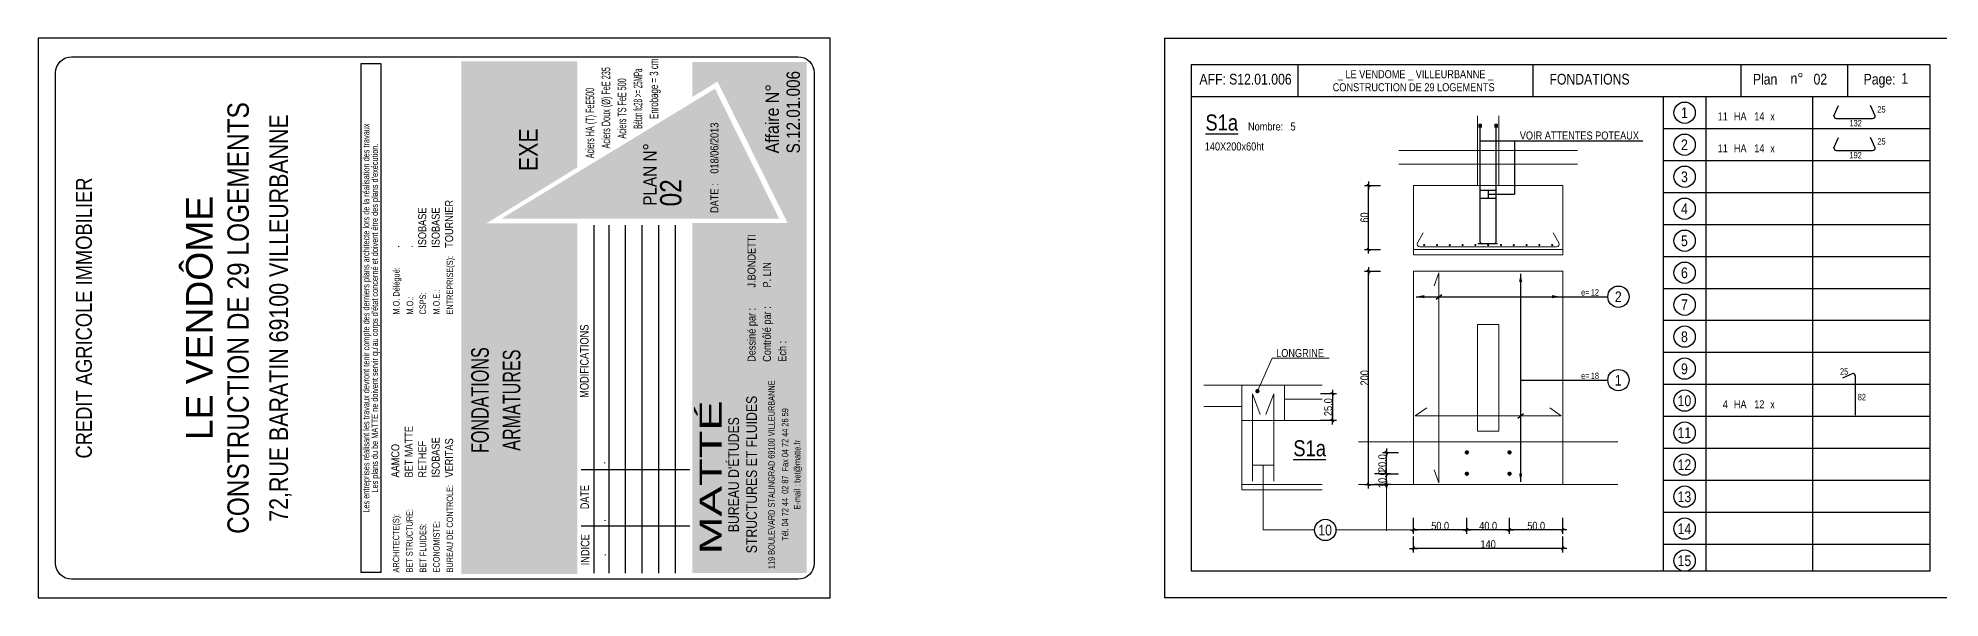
# Model space of a CAD drawing. Header units: centimetres. Extents: x 16433 to 114398, y -50094 to -12305.
# Drawn here: x 81126 to 84692, y -22312 to -21262 of the extents above; entities that cross this region are included whole.
import ezdxf
from ezdxf.enums import TextEntityAlignment as Align

# ---------------------------------------------------------------- set-up
doc = ezdxf.new("R2010")
doc.units = ezdxf.units.CM
doc.header["$LTSCALE"] = 0.5
doc.layers.get('DEFPOINTS').update_dxf_attribs({"linetype": 'CONTINUOUS'})
for name, color, linetype in [('01_cartouche', 7, 'CONTINUOUS'), ('01_cote_gen', 4, 'CONTINUOUS'), ('01_fenetres', 171, 'CONTINUOUS'), ('01_linteaux', 2, 'CONTINUOUS'), ('01_texte', 230, 'CONTINUOUS'), ('AA_COTES', 2, 'CONTINUOUS')]:
    doc.layers.add(name, color=color, linetype=linetype)
doc.layers.add('01_murs_coup', color=5, linetype='CONTINUOUS', lineweight=60)
doc.layers.add('01_sem', color=42, linetype='CONTINUOUS', lineweight=15)
doc.styles.add('ARIAL', font='arial.ttf')
doc.styles.add('arialstyle', font='ARIALN.TTF')
doc.styles.add('cartouche', font='ARIALN.TTF', dxfattribs={"width": 0.01})
doc.styles.add('cartouche1', font='ARIALN.TTF')
doc.styles.add('STYLE2', font='ARIALN.TTF')
doc.styles.add('stylemattecart', font='ARIALN.TTF')
doc.dimstyles.new('JB25', dxfattribs={"dimscale": 0.1, "dimtxt": 150, "dimasz": 15, "dimexe": 0.1, "dimexo": 0.1, "dimgap": 0.09, "dimtad": 1, "dimdec": 1, "dimlfac": 0.5, "dimdsep": 46, "dimtxsty": 'STYLE2', "dimblk1": 'BOND_G', "dimblk2": 'BOND_D', "dimsah": 1, "dimcen": 1.5, "dimdle": 0.01, "dimse1": 1, "dimse2": 1, "dimclrd": 4, "dimclre": 2, "dimclrt": 6, "dimazin": 2, "dimtfac": 2.333333, "dimtdec": 1, "dimtix": 1, "dimtmove": 2, "dimatfit": 3, "dimldrblk": 'BOND_G', "dimfxl": 1, "dimtolj": 1, "dimtzin": 0, "dimarcsym": 0})

# ---------------------------------------------------------------- blocks, each defined once
blk = doc.blocks.new('BOND_G')
at = {"layer": 'AA_COTES', "color": 0}
for p, q in [((5, 0), (-5, 0)), ((1.8, 1.8), (-1.8, -1.8)), ((0, -5), (0, 15))]:
    blk.add_line(p, q, dxfattribs=at)
blk = doc.blocks.new('BOND_D')
at = {"layer": 'AA_COTES', "color": 0}
for p, q in [((5, 0), (-5, 0)), ((-1.8, -1.8), (1.8, 1.8)), ((0, 5), (0, -15))]:
    blk.add_line(p, q, dxfattribs=at)
blk = doc.blocks.new('*D4391')
at = {"layer": '01_cote_gen', "color": 4, "linetype": 'Continuous', "lineweight": -2, "transparency": 16777216}
blk.add_line((83620.9, -22098.1), (83620.9, -21701.1), dxfattribs=at)
at = {"layer": 'DEFPOINTS', "color": 0, "linetype": 'Continuous'}
for p in [(83620.9, -21699.6), (83673.3, -21699.6), (83673.3, -22099.6)]:
    blk.add_point(p, dxfattribs=at)
at = {"layer": '01_cote_gen', "color": 4, "linetype": 'Continuous', "lineweight": -2, "transparency": 16777216, "xscale": 1.5, "yscale": 1.5, "zscale": 1.5}
for name, p, rotation in [('BOND_D', (83620.9, -21699.6), 90), ('BOND_G', (83620.9, -22099.6), 270)]:
    blk.add_blockref(name, p, dxfattribs=dict(at, rotation=rotation))
at = {"layer": '01_cote_gen', "color": 6, "linetype": 'Continuous', "lineweight": 0, "transparency": 16777216, "insert": (83613.2, -21899.6), "char_height": 15, "attachment_point": 5, "rotation": 90, "style": 'STYLE2'}
blk.add_mtext('\\A1;200', dxfattribs=at)
blk = doc.blocks.new('*D4392')
at = {"layer": '01_sem', "color": 4, "lineweight": -2, "ltscale": 7, "transparency": 16777216}
blk.add_line((83983.5, -22219.5), (83706.5, -22219.5), dxfattribs=at)
at = {"layer": 'DEFPOINTS', "color": 0, "ltscale": 7}
for p in [(83705, -22150.8), (83985, -22150.8), (83705, -22219.5)]:
    blk.add_point(p, dxfattribs=at)
at = {"layer": '01_sem', "color": 4, "lineweight": -2, "ltscale": 7, "transparency": 16777216, "xscale": 1.5, "yscale": 1.5, "zscale": 1.5, "rotation": 180}
blk.add_blockref('BOND_D', (83705, -22219.5), dxfattribs=at)
at = {"layer": '01_sem', "color": 4, "lineweight": -2, "ltscale": 7, "transparency": 16777216, "xscale": 1.5, "yscale": 1.5, "zscale": 1.5}
blk.add_blockref('BOND_G', (83985, -22219.5), dxfattribs=at)
at = {"layer": '01_sem', "color": 6, "lineweight": 0, "ltscale": 7, "transparency": 16777216, "insert": (83845, -22211.8), "char_height": 15, "attachment_point": 5, "style": 'STYLE2'}
blk.add_mtext('\\A1;140', dxfattribs=at)
blk = doc.blocks.new('*D4393')
at = {"layer": '01_cote_gen', "color": 4, "linetype": 'Continuous', "lineweight": -2, "transparency": 16777216}
blk.add_line((83620.9, -21657.5), (83620.9, -21540.5), dxfattribs=at)
at = {"layer": 'DEFPOINTS', "color": 0, "linetype": 'Continuous'}
for p in [(83620.9, -21539), (83702.1, -21539), (83691.1, -21659)]:
    blk.add_point(p, dxfattribs=at)
at = {"layer": '01_cote_gen', "color": 4, "linetype": 'Continuous', "lineweight": -2, "transparency": 16777216, "xscale": 1.5, "yscale": 1.5, "zscale": 1.5}
for name, p, rotation in [('BOND_D', (83620.9, -21539), 90), ('BOND_G', (83620.9, -21659), 270)]:
    blk.add_blockref(name, p, dxfattribs=dict(at, rotation=rotation))
at = {"layer": '01_cote_gen', "color": 6, "linetype": 'Continuous', "lineweight": 0, "transparency": 16777216, "insert": (83613.2, -21599), "char_height": 15, "attachment_point": 5, "rotation": 90, "style": 'STYLE2'}
blk.add_mtext('\\A1;60', dxfattribs=at)
blk = doc.blocks.new('*D4394')
at = {"layer": '01_sem', "color": 4, "linetype": 'Continuous', "lineweight": -2, "transparency": 16777216}
blk.add_line((83983.5, -22184.9), (83886.5, -22184.9), dxfattribs=at)
at = {"layer": 'DEFPOINTS', "color": 0, "linetype": 'Continuous'}
for p in [(83885, -22081.6), (83985, -22099.6), (83885, -22184.9)]:
    blk.add_point(p, dxfattribs=at)
at = {"layer": '01_sem', "color": 4, "linetype": 'Continuous', "lineweight": -2, "transparency": 16777216, "xscale": 1.5, "yscale": 1.5, "zscale": 1.5, "rotation": 180}
blk.add_blockref('BOND_D', (83885, -22184.9), dxfattribs=at)
at = {"layer": '01_sem', "color": 4, "linetype": 'Continuous', "lineweight": -2, "transparency": 16777216, "xscale": 1.5, "yscale": 1.5, "zscale": 1.5}
blk.add_blockref('BOND_G', (83985, -22184.9), dxfattribs=at)
at = {"layer": '01_sem', "color": 6, "linetype": 'Continuous', "lineweight": 0, "transparency": 16777216, "insert": (83935, -22177.3), "char_height": 15, "attachment_point": 5, "style": 'STYLE2'}
blk.add_mtext('\\A1;50.0', dxfattribs=at)
blk = doc.blocks.new('*D4395')
at = {"layer": '01_sem', "color": 4, "linetype": 'Continuous', "lineweight": -2, "transparency": 16777216}
blk.add_line((83883.5, -22184.9), (83806.5, -22184.9), dxfattribs=at)
at = {"layer": 'DEFPOINTS', "color": 0, "linetype": 'Continuous'}
for p in [(83805, -22081.6), (83885, -22081.6), (83805, -22184.9)]:
    blk.add_point(p, dxfattribs=at)
at = {"layer": '01_sem', "color": 4, "linetype": 'Continuous', "lineweight": -2, "transparency": 16777216, "xscale": 1.5, "yscale": 1.5, "zscale": 1.5, "rotation": 180}
blk.add_blockref('BOND_D', (83805, -22184.9), dxfattribs=at)
at = {"layer": '01_sem', "color": 4, "linetype": 'Continuous', "lineweight": -2, "transparency": 16777216, "xscale": 1.5, "yscale": 1.5, "zscale": 1.5}
blk.add_blockref('BOND_G', (83885, -22184.9), dxfattribs=at)
at = {"layer": '01_sem', "color": 6, "linetype": 'Continuous', "lineweight": 0, "transparency": 16777216, "insert": (83845, -22177.3), "char_height": 15, "attachment_point": 5, "style": 'STYLE2'}
blk.add_mtext('\\A1;40.0', dxfattribs=at)
blk = doc.blocks.new('*D4396')
at = {"layer": '01_sem', "color": 4, "linetype": 'Continuous', "lineweight": -2, "transparency": 16777216}
blk.add_line((83803.5, -22184.9), (83706.5, -22184.9), dxfattribs=at)
at = {"layer": 'DEFPOINTS', "color": 0, "linetype": 'Continuous'}
for p in [(83705, -22081.6), (83805, -22081.6), (83705, -22184.9)]:
    blk.add_point(p, dxfattribs=at)
at = {"layer": '01_sem', "color": 4, "linetype": 'Continuous', "lineweight": -2, "transparency": 16777216, "xscale": 1.5, "yscale": 1.5, "zscale": 1.5, "rotation": 180}
blk.add_blockref('BOND_D', (83705, -22184.9), dxfattribs=at)
at = {"layer": '01_sem', "color": 4, "linetype": 'Continuous', "lineweight": -2, "transparency": 16777216, "xscale": 1.5, "yscale": 1.5, "zscale": 1.5}
blk.add_blockref('BOND_G', (83805, -22184.9), dxfattribs=at)
at = {"layer": '01_sem', "color": 6, "linetype": 'Continuous', "lineweight": 0, "transparency": 16777216, "insert": (83755, -22177.3), "char_height": 15, "attachment_point": 5, "style": 'STYLE2'}
blk.add_mtext('\\A1;50.0', dxfattribs=at)
blk = doc.blocks.new('*D4397')
at = {"layer": '01_sem', "color": 4, "linetype": 'Continuous', "lineweight": -2, "transparency": 16777216}
for p, q in [((83654.3, -22078.1), (83654.3, -22076.6)), ((83654.3, -22099.6), (83654.3, -22079.6)), ((83654.3, -22101.1), (83654.3, -22102.6))]:
    blk.add_line(p, q, dxfattribs=at)
at = {"layer": 'DEFPOINTS', "color": 0, "linetype": 'Continuous'}
for p in [(83654.3, -22079.6), (83804.3, -22099.6), (83805, -22079.6)]:
    blk.add_point(p, dxfattribs=at)
at = {"layer": '01_sem', "color": 4, "linetype": 'Continuous', "lineweight": -2, "transparency": 16777216, "xscale": 1.5, "yscale": 1.5, "zscale": 1.5}
for name, p, rotation in [('BOND_D', (83654.3, -22079.6), 270), ('BOND_G', (83654.3, -22099.6), 90)]:
    blk.add_blockref(name, p, dxfattribs=dict(at, rotation=rotation))
at = {"layer": '01_sem', "color": 6, "linetype": 'Continuous', "lineweight": 0, "transparency": 16777216, "insert": (83646.7, -22089.6), "char_height": 15, "attachment_point": 5, "rotation": 90, "style": 'STYLE2'}
blk.add_mtext('\\A1;10.0', dxfattribs=at)
blk = doc.blocks.new('*D4398')
at = {"layer": '01_sem', "color": 4, "linetype": 'Continuous', "lineweight": -2, "transparency": 16777216}
blk.add_line((83654.3, -22078.1), (83654.3, -22041.1), dxfattribs=at)
at = {"layer": 'DEFPOINTS', "color": 0, "linetype": 'Continuous'}
for p in [(83654.3, -22039.6), (83805, -22039.6), (83671.8, -22079.6)]:
    blk.add_point(p, dxfattribs=at)
at = {"layer": '01_sem', "color": 4, "linetype": 'Continuous', "lineweight": -2, "transparency": 16777216, "xscale": 1.5, "yscale": 1.5, "zscale": 1.5}
for name, p, rotation in [('BOND_D', (83654.3, -22039.6), 90), ('BOND_G', (83654.3, -22079.6), 270)]:
    blk.add_blockref(name, p, dxfattribs=dict(at, rotation=rotation))
at = {"layer": '01_sem', "color": 6, "linetype": 'Continuous', "lineweight": 0, "transparency": 16777216, "insert": (83646.7, -22059.6), "char_height": 15, "attachment_point": 5, "rotation": 90, "style": 'STYLE2'}
blk.add_mtext('\\A1;20.0', dxfattribs=at)
blk = doc.blocks.new('*D4399')
at = {"layer": '01_sem', "color": 4, "linetype": 'Continuous', "lineweight": -2, "transparency": 16777216}
blk.add_line((83552.9, -21931.1), (83552.9, -21978.1), dxfattribs=at)
at = {"layer": 'DEFPOINTS', "color": 0, "linetype": 'Continuous'}
for p in [(83442.9, -21929.6), (83452.3, -21979.6), (83552.9, -21979.6)]:
    blk.add_point(p, dxfattribs=at)
at = {"layer": '01_sem', "color": 4, "linetype": 'Continuous', "lineweight": -2, "transparency": 16777216, "xscale": 1.5, "yscale": 1.5, "zscale": 1.5}
for name, p, rotation in [('BOND_G', (83552.9, -21929.6), 90), ('BOND_D', (83552.9, -21979.6), 270)]:
    blk.add_blockref(name, p, dxfattribs=dict(at, rotation=rotation))
at = {"layer": '01_sem', "color": 6, "linetype": 'Continuous', "lineweight": 0, "transparency": 16777216, "insert": (83545.3, -21954.6), "char_height": 15, "attachment_point": 5, "rotation": 90, "style": 'STYLE2'}
blk.add_mtext('\\A1;25.0', dxfattribs=at)

msp = doc.modelspace()

# ---------------------------------------------------------------- hatches: boundary and pattern name
at = {"layer": '01_cartouche', "linetype": 'Continuous'}
h = msp.add_hatch(color=9, dxfattribs=at)
h.dxf.hatch_style = 2
h.paths.add_polyline_path([(81919.914, -21306.012), (81919.914, -22267.262), (82137.414, -22267.262), (82137.414, -21609.762), (81967.101, -21609.762), (82137.414, -21504.954), (82137.414, -21306.012)])
h.paths.add_polyline_path([(81941.164, -22213.426), (81941.164, -21670.329), (82112.79, -21670.329), (82112.79, -22213.426)], flags=24)
h.paths.add_polyline_path([(82020.402, -21486.364), (82020.402, -21367.407), (82002.402, -21367.407), (82002.402, -21486.364)], flags=24)
h.paths.add_polyline_path([(82001.499, -21487.122), (82001.499, -21368.165), (81983.499, -21368.165), (81983.499, -21487.122)], flags=24)
h.paths.add_polyline_path([(81986.297, -21488.694), (81986.297, -21327.255), (81958.869, -21327.255), (81958.869, -21488.694)], flags=24)
h.paths.add_polyline_path([(81964.361, -21488.694), (81964.361, -21347.487), (81936.932, -21347.487), (81936.932, -21488.694)], flags=24)
h = msp.add_hatch(color=8, dxfattribs=at)
h.dxf.hatch_style = 2
h.paths.add_polyline_path([(82352.724, -21307.425), (82352.724, -21373.144), (82400.144, -21344.054), (82531.632, -21609.55), (82352.724, -21609.55), (82352.724, -22265.859), (82567.589, -22265.859), (82567.589, -21307.425)])
h.paths.add_polyline_path([(82522.117, -21464.504), (82522.117, -21322.396), (82483.363, -21322.396), (82483.363, -21464.504)], flags=24)
h.paths.add_polyline_path([(82410.194, -22261.739), (82410.194, -21900.252), (82564.205, -21900.252), (82564.205, -22261.739)], flags=24)
h.paths.add_polyline_path([(82417.894, -22240.714), (82417.894, -21697.426), (82356.394, -21697.426), (82356.394, -22240.714)], flags=24)
h.paths.add_polyline_path([(82475.728, -21822.387), (82475.728, -21767.238), (82444.818, -21767.238), (82444.818, -21822.387)], flags=24)
h.paths.add_polyline_path([(82560.93, -21465.635), (82560.93, -21319.072), (82522.637, -21319.072), (82522.637, -21465.635)], flags=24)
h.paths.add_polyline_path([(82556.212, -21719.52), (82556.212, -21664.821), (82525.302, -21664.821), (82525.302, -21719.52)], flags=24)
h.paths.add_polyline_path([(82518.588, -21721.239), (82518.588, -21666.54), (82487.678, -21666.54), (82487.678, -21721.239)], flags=24)
h.paths.add_polyline_path([(82555.938, -21820.202), (82555.938, -21761.344), (82525.028, -21761.344), (82525.028, -21820.202)], flags=24)
h.paths.add_polyline_path([(82517.571, -21813.013), (82517.571, -21760.786), (82486.661, -21760.786), (82486.661, -21813.013)], flags=24)
h.paths.add_polyline_path([(82438.745, -21722.363), (82438.745, -21670.698), (82407.835, -21670.698), (82407.835, -21722.363)], flags=24)
h.paths.add_polyline_path([(82436.247, -21810.055), (82436.247, -21763.111), (82405.337, -21763.111), (82405.337, -21810.055)], flags=24)
h.paths.add_polyline_path([(82397.42, -21824.74), (82397.42, -21761.723), (82366.51, -21761.723), (82366.51, -21824.74)], flags=8)
h.paths.add_polyline_path([(82398.216, -21721.034), (82398.216, -21673.753), (82367.306, -21673.753), (82367.306, -21721.034)], flags=24)
h.paths.add_polyline_path([(82477.797, -21720.089), (82477.797, -21667.862), (82446.887, -21667.862), (82446.887, -21720.089)], flags=24)
h = msp.add_hatch(color=1, dxfattribs=at)
h.dxf.hatch_style = 2
h.paths.add_polyline_path([(81995.556, -21600.872), (82515.7, -21600.872), (82395.417, -21357.539)])
h.paths.add_polyline_path([(82346.88, -21581.321), (82345.823, -21453.261), (82307.711, -21453.576), (82308.768, -21581.636)], flags=24)
h.paths.add_polyline_path([(82408.701, -21588.987), (82407.39, -21332.602), (82346.122, -21332.916), (82347.433, -21589.3)], flags=9)

# ---------------------------------------------------------------- linework, layer by layer
at = {"layer": '01_cartouche', "color": 254, "linetype": 'Continuous'}
for p, q in [((82168.93, -22266.009), (82168.93, -21613.429)), ((82196.818, -22266.009), (82196.818, -21613.429)), ((82227.924, -22266.009), (82227.924, -21613.429)), ((82259.03, -22266.009), (82259.03, -21613.429)), ((82290.135, -22266.009), (82290.135, -21613.429)), ((82321.241, -22266.009), (82321.241, -21613.429)), ((82144.626, -22071.512), (82348.032, -22071.512)), ((82144.626, -22177.112), (82348.032, -22177.112))]:
    msp.add_line(p, q, dxfattribs=at)
at = {"layer": '01_cartouche', "linetype": 'Continuous'}
msp.add_lwpolyline([(82611.241, -21262.437), (81126.241, -21262.437), (81126.241, -22312.437), (82611.241, -22312.437)], close=True, dxfattribs=at)
at = {"layer": '01_cartouche', "color": 7, "linetype": 'Continuous'}
msp.add_lwpolyline([(82551.241, -21297.441, -0.41421356), (82581.241, -21327.441), (82581.241, -22247.434, -0.41421356), (82551.241, -22277.434), (81189.241, -22277.434, -0.41421356), (81159.241, -22247.434), (81159.241, -21327.441, -0.41421356), (81189.241, -21297.441), (82551.241, -21297.441)], format="xyb", dxfattribs=at)
at = {"layer": '01_cartouche', "color": 7}
msp.add_lwpolyline([(81768.96, -21310.505), (81768.96, -22264.603), (81731.916, -22264.603), (81731.916, -21310.505)], close=True, dxfattribs=at)
at = {"layer": '01_fenetres', "ltscale": 30}
for p, q in [((84673.395, -21312.437), (83288.395, -21312.437)), ((83288.395, -21312.437), (83288.395, -22262.437)), ((83288.395, -21312.437), (83288.395, -22262.437)), ((83288.395, -21312.437), (83288.395, -22262.437)), ((83488.395, -21312.437), (83488.395, -21372.437)), ((83929.067, -21312.437), (83929.067, -21372.437)), ((84319.262, -21372.437), (84319.262, -21312.437)), ((84519.262, -21372.437), (84519.262, -21312.437)), ((84673.395, -21312.437), (84673.395, -22262.437)), ((84673.395, -21372.437), (83288.395, -21372.437)), ((84673.395, -22262.437), (83288.395, -22262.437))]:
    msp.add_line(p, q, dxfattribs=at)
at = {"layer": '01_linteaux', "linetype": 'Continuous'}
for p, q in [((84493.168, -21408.217), (84501.862, -21388.992)), ((84570.751, -21408.217), (84562.056, -21388.992)), ((84498.168, -21413.217), (84565.751, -21413.217)), ((84493.168, -21468.217), (84501.862, -21448.992)), ((84570.751, -21468.217), (84562.056, -21448.992)), ((84498.168, -21473.217), (84565.751, -21473.217)), ((84528.622, -21891.319), (84509.397, -21900.014)), ((84533.622, -21969.379), (84533.622, -21896.319))]:
    msp.add_line(p, q, dxfattribs=at)
for centre, start, end in [((84498.168, -21408.217), 180, 270), ((84565.751, -21408.217), 270, 0), ((84498.168, -21468.217), 180, 270), ((84565.751, -21468.217), 270, 0), ((84528.622, -21896.319), 0, 90)]:
    msp.add_arc(centre, 5, start, end, dxfattribs=at)
at = {"layer": '01_murs_coup', "linetype": 'Continuous', "lineweight": 0}
for p, q in [((83712.377, -21646.445), (83723.236, -21627.638)), ((83977.717, -21646.445), (83966.858, -21627.638)), ((83716.707, -21653.945), (83973.387, -21653.945)), ((83752.596, -21702.583), (83743.917, -21727.226)), ((83752.596, -21702.583), (83752.596, -22096.583)), ((83402.878, -21929.583), (83402.878, -22093.583)), ((83402.878, -21929.583), (83417.489, -21968.701)), ((83442.878, -21929.583), (83428.267, -21968.701)), ((83442.878, -21929.583), (83442.878, -22093.583)), ((83708.047, -21970.712), (83729.747, -21956.203)), ((83982.047, -21970.712), (83960.347, -21956.203)), ((83708.047, -21970.712), (83982.047, -21970.712)), ((83752.596, -22096.583), (83743.917, -22071.94))]:
    msp.add_line(p, q, dxfattribs=at)
for centre, start, end in [((83716.707, -21648.945), 150, 270), ((83973.387, -21648.945), 270, 30)]:
    msp.add_arc(centre, 5, start, end, dxfattribs=at)
at = {"layer": '01_sem', "lineweight": 0, "ltscale": 7}
for p, q in [((83825.047, -21539.034), (83825.047, -21408.474)), ((83865.047, -21539.034), (83865.047, -21408.474)), ((83677.506, -21473.034), (84012.588, -21473.034)), ((83677.506, -21499.034), (84012.588, -21499.034)), ((83705.047, -21659.034), (83705.047, -21539.034)), ((83985.047, -21539.034), (83705.047, -21539.034)), ((83985.047, -21659.034), (83985.047, -21539.034)), ((83705.047, -21659.034), (83985.047, -21659.034)), ((83705.047, -21659.034), (83705.047, -21669.034)), ((83705.047, -21669.034), (83985.047, -21669.034)), ((83985.047, -21659.034), (83985.047, -21669.034)), ((83705.047, -21699.583), (83705.047, -22099.583)), ((83985.047, -21699.583), (83705.047, -21699.583)), ((83985.047, -21699.583), (83985.047, -22099.583)), ((84088.226, -22019.583), (83601.868, -22019.583)), ((84088.226, -22099.583), (83601.868, -22099.583))]:
    msp.add_line(p, q, dxfattribs=at)
at = {"layer": '01_sem', "linetype": 'Continuous', "lineweight": 0}
for p, q in [((83412.437, -21924.615), (83440.357, -21862.702)), ((83440.357, -21862.702), (83546.802, -21862.702)), ((83462.878, -21913.583), (83312.023, -21913.583)), ((83382.878, -21913.583), (83382.878, -22099.583)), ((83462.878, -21913.583), (83462.878, -21979.583)), ((83462.878, -21913.583), (83534.067, -21913.583)), ((83382.878, -21953.583), (83312.023, -21953.583)), ((83462.878, -21939.583), (83534.067, -21939.583)), ((83534.067, -21979.583), (83382.878, -21979.583)), ((83442.878, -22063.449), (83402.878, -22063.449)), ((83422.878, -22063.449), (83422.878, -22184.942)), ((83534.067, -22099.583), (83382.878, -22099.583)), ((83382.878, -22099.583), (83382.878, -22109.583)), ((83654.331, -22108.083), (83654.331, -22186.348)), ((83534.067, -22109.583), (83382.878, -22109.583)), ((83519.712, -22184.942), (83422.878, -22184.942)), ((83696.547, -22184.942), (83559.712, -22184.942))]:
    msp.add_line(p, q, dxfattribs=at)
at = {"layer": '01_sem', "color": 2, "lineweight": 0, "ltscale": 7}
msp.add_lwpolyline([(83825.047, -21999.583), (83865.047, -21999.583), (83865.047, -21799.583), (83825.047, -21799.583)], close=True, dxfattribs=at)
at = {"layer": '01_sem', "linetype": 'Continuous', "lineweight": 0, "const_width": 4, "flags": 128}
for points in [[(83410.437, -21924.615, 1), (83414.437, -21924.615, 1)], [(83803.047, -22039.583, 1), (83807.047, -22039.583, 1)], [(83883.047, -22039.583, 1), (83887.047, -22039.583, 1)], [(83803.047, -22079.583, 1), (83807.047, -22079.583, 1)], [(83883.047, -22079.583, 1), (83887.047, -22079.583, 1)]]:
    msp.add_lwpolyline(points, format="xyb", close=True, dxfattribs=at)
at = {"layer": '01_texte', "ltscale": 30}
for p, q in [((83238.395, -21262.437), (83238.395, -22312.437)), ((83238.395, -21262.437), (84723.395, -21262.437)), ((84173.395, -21372.437), (84173.395, -22262.437)), ((84253.395, -21372.437), (84253.395, -22262.437)), ((84453.395, -21372.437), (84453.395, -22262.437)), ((83828.201, -21429.95), (83828.201, -21423.685)), ((83828.201, -21423.685), (83831.938, -21423.685)), ((83830.047, -21645.079), (83830.047, -21425.034)), ((83831.938, -21423.685), (83831.938, -21429.95)), ((83858.193, -21429.95), (83858.193, -21423.685)), ((83858.193, -21423.685), (83861.931, -21423.685)), ((83860.04, -21644.483), (83860.04, -21425.034)), ((83861.931, -21423.685), (83861.931, -21429.95)), ((84673.395, -21432.437), (84173.395, -21432.437)), ((84673.395, -21492.437), (84173.395, -21492.437)), ((84673.395, -21552.437), (84173.395, -21552.437)), ((84673.395, -21612.437), (84173.395, -21612.437)), ((83825.409, -21647.483), (83857.04, -21647.483)), ((83862.37, -21648.079), (83833.047, -21648.079)), ((84673.395, -21672.437), (84173.395, -21672.437)), ((83905.928, -21704.583), (83905.928, -22094.583)), ((83710.047, -21747.463), (84069.31, -21747.463)), ((83747.264, -21751.848), (83757.928, -21743.078)), ((84673.395, -21732.437), (84173.395, -21732.437)), ((84673.395, -21792.437), (84173.395, -21792.437)), ((84673.395, -21852.437), (84173.395, -21852.437)), ((83905.928, -21903.972), (84069.31, -21903.972)), ((84673.395, -21912.437), (84173.395, -21912.437)), ((83900.596, -21975.097), (83911.26, -21966.326)), ((84673.395, -21972.437), (84173.395, -21972.437)), ((84673.395, -22032.437), (84173.395, -22032.437)), ((84673.395, -22092.437), (84173.395, -22092.437)), ((84673.395, -22152.437), (84173.395, -22152.437)), ((84673.395, -22212.437), (84173.395, -22212.437)), ((84723.395, -22312.437), (83238.395, -22312.437))]:
    msp.add_line(p, q, dxfattribs=at)
at = {"layer": '01_texte'}
for p, q in [((83830.047, -21455.426), (84134.901, -21455.426)), ((83894.564, -21455.426), (83894.564, -21555.152)), ((83830.047, -21547.652), (83860.04, -21547.652)), ((83830.047, -21562.652), (83860.04, -21562.652)), ((83845.043, -21547.652), (83845.043, -21562.652)), ((83845.043, -21555.152), (83894.564, -21555.152))]:
    msp.add_line(p, q, dxfattribs=at)
at = {"layer": '01_texte', "ltscale": 30, "const_width": 2, "flags": 128}
for points in [[(83724.047, -21650.719, 1), (83726.047, -21650.719, 1)], [(83748.047, -21650.719, 1), (83750.047, -21650.719, 1)], [(83772.047, -21650.719, 1), (83774.047, -21650.719, 1)], [(83796.047, -21650.719, 1), (83798.047, -21650.719, 1)], [(83820.047, -21650.719, 1), (83822.047, -21650.719, 1)], [(83846.047, -21650.719, -1), (83844.047, -21650.719, -1)], [(83870.047, -21650.719, -1), (83868.047, -21650.719, -1)], [(83894.047, -21650.719, -1), (83892.047, -21650.719, -1)], [(83918.047, -21650.719, -1), (83916.047, -21650.719, -1)], [(83942.047, -21650.719, -1), (83940.047, -21650.719, -1)], [(83966.047, -21650.719, -1), (83964.047, -21650.719, -1)]]:
    msp.add_lwpolyline(points, format="xyb", close=True, dxfattribs=at)
at = {"layer": '01_texte'}
for centre in [(84213.395, -21402.437), (84213.395, -21462.437), (84213.395, -21522.437), (84213.395, -21582.437), (84213.395, -21642.437), (84213.395, -21702.437), (84089.31, -21747.463), (84213.395, -21762.437), (84213.395, -21822.437), (84089.31, -21903.972), (84213.395, -21882.437), (84213.395, -21942.437), (84213.395, -22002.437), (84213.395, -22062.437), (84213.395, -22122.437), (83539.712, -22184.942), (84213.395, -22182.437), (84213.395, -22242.437)]:
    msp.add_circle(centre, 20, dxfattribs=at)
at = {"layer": '01_texte', "ltscale": 30}
for centre, start, end in [((83857.04, -21644.483), 270, 0), ((83833.047, -21645.079), 180, 270)]:
    msp.add_arc(centre, 3, start, end, dxfattribs=at)
for points in [[(83905.928, -21704.583), (83902.979, -21719.945), (83905.928, -21719.945)], [(83905.928, -21704.583), (83908.876, -21719.945), (83905.928, -21719.945)], [(83710.047, -21747.463), (83725.409, -21744.514), (83725.409, -21747.463)], [(83710.047, -21747.463), (83725.409, -21750.411), (83725.409, -21747.463)], [(83980.047, -21747.463), (83964.685, -21744.514), (83964.685, -21747.463)], [(83980.047, -21747.463), (83964.685, -21750.411), (83964.685, -21747.463)], [(83905.928, -22094.583), (83902.979, -22079.221), (83905.928, -22079.221)], [(83905.928, -22094.583), (83908.876, -22079.221), (83905.928, -22079.221)]]:
    msp.add_solid(points, dxfattribs=at)

# ---------------------------------------------------------------- texts
at = {"layer": '01_cartouche', "color": 7}
for s, height, style, width, p, p2 in [('Aciers Doux (Ø) FeE 235', 16, 'arialstyle', 0.743781, (82198.905, -21469.397), (82198.905, -21317.102)), ('Béton fc28 >= 25MPa', 16, 'arialstyle', 0.636983, (82258.905, -21432.585), (82258.905, -21319.628)), ('Enrobage = 3 cm', 16, 'arialstyle', 0.806177, (82288.905, -21414.179), (82288.905, -21301.222)), ('Aciers HA (T) FeE500', 16, 'arialstyle', 0.736706, (82168.905, -21487.804), (82168.905, -21355.739)), ('Aciers TS FeE 500', 16, 'arialstyle', 0.734281, (82228.905, -21450.991), (82228.905, -21338.034)), ('Affaire N°', 25, 'stylemattecart', 1.037116, (82515.249, -21478.711), (82515.249, -21348.682)), ('MODIFICATIONS', 16, 'arialstyle', 0.943218, (82158.44, -21937.095), (82158.44, -21799.748)), ('DATE', 16, 'arialstyle', 0.922192, (82159.234, -22145.839), (82159.234, -22100.768)), ('INDICE', 16, 'arialstyle', 0.941138, (82159.955, -22251.158), (82159.955, -22192.712))]:
    msp.add_text(s, height=height, rotation=90, dxfattribs=dict(at, style=style, width=width)).set_placement(p, p2, align=Align.FIT)
for s, height, style, p in [('S.12.01.006', 25, 'stylemattecart', (82554.657, -21478.711)), ('EXE', 35, 'stylemattecart', (82063.015, -21511.972)), ('TOURNIER', 15, 'cartouche1', (81904.458, -21655.728)), ('ISOBASE', 15, 'cartouche1', (81854.035, -21655.728)), ('ISOBASE', 15, 'cartouche1', (81879.246, -21655.728)), ('J.BONDETTI', 15, 'cartouche', (82471.482, -21730.348)), ('.', 15, 'cartouche1', (81803.611, -21655.728)), ('.', 15, 'cartouche1', (81828.823, -21655.728)), ('P. LIN', 15, 'cartouche', (82500.285, -21730.348)), ('Dessiné par :', 15, 'cartouche', (82471.482, -21869.581)), ('Contrôlé par :', 15, 'cartouche', (82500.285, -21869.581)), ('Ech :  ', 15, 'cartouche', (82529.087, -21869.581)), ('119 BOULEVARD STALINGRAD 69100 VILLEURBANNE', 12, 'arialstyle', (82507.399, -22258.212)), ('Tél. 04 72 44  02 87  Fax 04 72 44 26 59', 12, 'arialstyle', (82532.798, -22205.076)), ('BET MATTE', 15, 'cartouche1', (81828.823, -22086.558)), ('AAMCO', 15, 'cartouche1', (81803.611, -22086.558)), ('RETHEF', 15, 'cartouche1', (81854.035, -22086.558)), ('ISOBASE', 15, 'cartouche1', (81879.246, -22086.558)), ('VERITAS', 15, 'cartouche1', (81904.458, -22086.558)), ('E-mail : bet@matte.fr', 12, 'arialstyle', (82555.677, -22146.676)), ('.', 16, 'arialstyle', (82189.86, -22061.411)), ('.', 16, 'arialstyle', (82190.655, -22169.951)), ('.', 16, 'arialstyle', (82191.376, -22233.86))]:
    msp.add_text(s, height=height, rotation=90, dxfattribs=dict(at, style=style)).set_placement(p)
for s, height, style, p in [('CONSTRUCTION DE 29 LOGEMENTS', 40, 'arialstyle', (81501.332, -21787.437)), ('72,RUE BARATIN 69100 VILLEURBANNE', 35, 'arialstyle', (81580.447, -21787.437)), ('CREDIT AGRICOLE IMMOBILIER', 30, 'stylemattecart', (81212.113, -21787.437)), ('LE VENDÔME', 50, 'ARIAL', (81422.217, -21787.437))]:
    msp.add_text(s, height=height, rotation=90, dxfattribs=dict(at, style=style)).set_placement(p, align=Align.MIDDLE)
at = {"layer": '01_cartouche', "color": 7, "style": 'stylemattecart'}
for s, p in [('Les entreprises réalisant les travaux devront tenir compte des derniers plans architecte lors de la réalisation des travaux', (81741.487, -21787.554)), ("Les plans du be MATTE ne doivent servir qu'au corps d'état concerné et doivent être des plans d'exécution.", (81757.527, -21787.554))]:
    msp.add_text(s, height=12, rotation=90, dxfattribs=at).set_placement(p, align=Align.MIDDLE_CENTER)
at = {"layer": '01_cartouche', "color": 255}
for s, height, style, p in [('018/06/2013', 15, 'arialstyle', (82401.878, -21516.675)), ('PLAN N°', 25, 'arialstyle', (82285.838, -21576.873)), ('02', 40, 'arialstyle', (82332.495, -21578.215)), ('DATE :', 15, 'cartouche', (82401.878, -21590.458)), ('STRUCTURES ET FLUIDES', 20, 'arialstyle', (82474.066, -22228.553)), ("BUREAU D'ÉTUDES", 20, 'arialstyle', (82440.378, -22189.071))]:
    msp.add_text(s, height=height, rotation=90, dxfattribs=dict(at, style=style)).set_placement(p)
at = {"layer": '01_cartouche', "color": 252}
for s, style, p in [('ENTREPRISE(S):', 'cartouche1', (81904.368, -21780.958)), ('M.O. Délégué:', 'cartouche1', (81803.982, -21780.958)), ('M.O.:', 'cartouche1', (81829.655, -21780.958)), ('CSPS:', 'cartouche1', (81853.483, -21780.958)), ('M.O.E.:', 'cartouche1', (81879.156, -21780.958)), ('BUREAU DE CONTROLE:', 'cartouche', (81904.368, -22264.603)), ('ARCHITECTE(S):', 'cartouche', (81803.521, -22264.603)), ('BET STRUCTURE:', 'cartouche', (81828.733, -22264.603)), ('BET FLUIDES:', 'cartouche', (81853.944, -22264.603)), ('ECONOMISTE:', 'cartouche', (81879.156, -22264.603))]:
    msp.add_text(s, height=12, rotation=90, dxfattribs=dict(at, style=style)).set_placement(p)
at = {"layer": '01_cartouche', "color": 7, "style": 'stylemattecart', "width": 0.8}
for s, p in [('FONDATIONS', (81954.83, -21941.412)), ('ARMATURES', (82014.021, -21941.412))]:
    msp.add_text(s, height=33, rotation=90, dxfattribs=at).set_placement(p, align=Align.MIDDLE)
at = {"layer": '01_cartouche', "color": 255, "style": 'arialstyle', "width": 1.812358}
msp.add_text('MATTÉ', height=41, rotation=90, dxfattribs=at).set_placement((82407.644, -22230.464), (82407.644, -21942.007), align=Align.FIT)
at = {"layer": '01_texte', "style": 'STYLE2'}
for s, height, p in [('_ LE VENDOME _ VILLEURBANNE _', 15, (83563.091, -21337.721)), ('AFF:', 20, (83303.69, -21349.589)), ('S12.01.006', 20, (83359.355, -21349.589)), ('CONSTRUCTION DE 29 LOGEMENTS', 15, (83553.573, -21362.222)), ('FONDATIONS', 20, (83960.012, -21349.589)), ('Plan', 20, (84341.307, -21349.589)), ('n%%D', 20, (84411.992, -21348.146)), ('  02', 20, (84442.335, -21349.589)), ('Page:', 20, (84548.976, -21349.589)), ('1', 20, (84619.661, -21348.146)), ('25', 12, (84574.737, -21402.262)), ('%%US1a', 30, (83314.972, -21435.829)), ('Nombre:', 15, (83394.784, -21435.829)), ('5', 15, (83474.407, -21435.829)), ('HA', 15, (84305.686, -21416.84)), ('14', 15, (84343.854, -21416.84)), ('x', 15, (84373.954, -21416.84)), ('132', 12, (84522.536, -21428.108)), ('140X200x60ht', 15, (83313.722, -21473.227)), ('VOIR ATTENTES POTEAUX', 15, (83904.348, -21452.65)), ('HA', 15, (84305.686, -21476.84)), ('14', 15, (84343.854, -21476.84)), ('x', 15, (84373.954, -21476.84)), ('25', 12, (84574.737, -21462.262)), ('192', 12, (84522.536, -21488.108)), ('e= ', 12, (84019.324, -21745.405)), ('12', 12, (84037.487, -21745.405)), ('LONGRINE', 15, (83447.493, -21860.716)), ('e= ', 12, (84019.324, -21901.914)), ('18', 12, (84037.487, -21901.914)), ('25', 12, (84504.764, -21893.687)), ('82', 12, (84538.049, -21941.696)), ('HA', 15, (84305.686, -21956.84)), ('12', 15, (84343.854, -21956.84)), ('x', 15, (84373.954, -21956.84)), ('%%US1a', 30, (83479.724, -22046.627))]:
    msp.add_text(s, height=height, dxfattribs=at).set_placement(p)
for s, p in [('1', (84212.991, -21402.663)), ('2', (84212.991, -21462.663)), ('3', (84212.991, -21522.663)), ('4', (84212.991, -21582.663)), ('5', (84212.991, -21642.663)), ('6', (84212.991, -21702.663)), ('2', (84088.906, -21747.689)), ('7', (84212.991, -21762.663)), ('8', (84212.991, -21822.663)), ('1', (84088.906, -21904.197)), ('9', (84212.991, -21882.663)), ('10', (84212.991, -21942.663)), ('11', (84212.991, -22002.663)), ('12', (84212.991, -22062.663)), ('13', (84212.991, -22122.663)), ('10', (83539.309, -22185.168)), ('14', (84212.991, -22182.663)), ('15', (84212.991, -22242.663))]:
    msp.add_text(s, height=20, dxfattribs=at).set_placement(p, align=Align.MIDDLE_CENTER)
for s, p in [('11', (84294.484, -21416.84)), ('11', (84294.484, -21476.84)), ('4', (84294.484, -21956.84))]:
    msp.add_text(s, height=15, dxfattribs=at).set_placement(p, align=Align.RIGHT)

# ---------------------------------------------------------------- dimensions: what is measured, and where the dimension line sits
at = {"layer": '01_cote_gen', "linetype": 'Continuous', "lineweight": 0}
for base, p1, p2, picture, middle in [((83620.854, -21539.034), (83691.065, -21659.034), (83702.148, -21539.034), '*D4393', (83613.186, -21599.034)), ((83620.854, -21699.583), (83673.336, -22099.583), (83673.336, -21699.583), '*D4391', (83613.186, -21899.583))]:
    dim = msp.add_linear_dim(base=base, p1=p1, p2=p2, angle=90, dimstyle='JB25', dxfattribs=at)
    dim.commit()
    dim.dimension.update_dxf_attribs({"geometry": picture, "text_midpoint": middle})
at = {"layer": '01_sem', "linetype": 'Continuous', "lineweight": 0}
for base, p1, p2, picture, middle in [((83552.94, -21979.583), (83442.878, -21929.583), (83452.277, -21979.583), '*D4399', (83545.272, -21954.583)), ((83654.331, -22039.583), (83671.84, -22079.583), (83805.047, -22039.583), '*D4398', (83646.663, -22059.583)), ((83654.331, -22079.583), (83804.277, -22099.583), (83805.047, -22079.583), '*D4397', (83646.663, -22089.583))]:
    dim = msp.add_linear_dim(base=base, p1=p1, p2=p2, angle=90, dimstyle='JB25', override={"dimzin": 0}, dxfattribs=at)
    dim.commit()
    dim.dimension.update_dxf_attribs({"geometry": picture, "text_midpoint": middle})
for base, p1, p2, picture, middle in [((83705.047, -22184.942), (83805.047, -22081.583), (83705.047, -22081.583), '*D4396', (83755.047, -22177.275)), ((83805.047, -22184.942), (83885.047, -22081.583), (83805.047, -22081.583), '*D4395', (83845.047, -22177.275)), ((83885.047, -22184.942), (83985.047, -22099.583), (83885.047, -22081.583), '*D4394', (83935.047, -22177.275))]:
    dim = msp.add_linear_dim(base=base, p1=p1, p2=p2, dimstyle='JB25', override={"dimzin": 0}, dxfattribs=at)
    dim.commit()
    dim.dimension.update_dxf_attribs({"geometry": picture, "text_midpoint": middle})
at = {"layer": '01_sem', "lineweight": 0, "ltscale": 7}
dim = msp.add_linear_dim(base=(83705.047, -22219.461), p1=(83985.047, -22150.797), p2=(83705.047, -22150.797), dimstyle='JB25', dxfattribs=at)
dim.commit()
dim.dimension.update_dxf_attribs({"geometry": '*D4392', "text_midpoint": (83845.047, -22211.793)})

doc.saveas('drawing.dxf')
